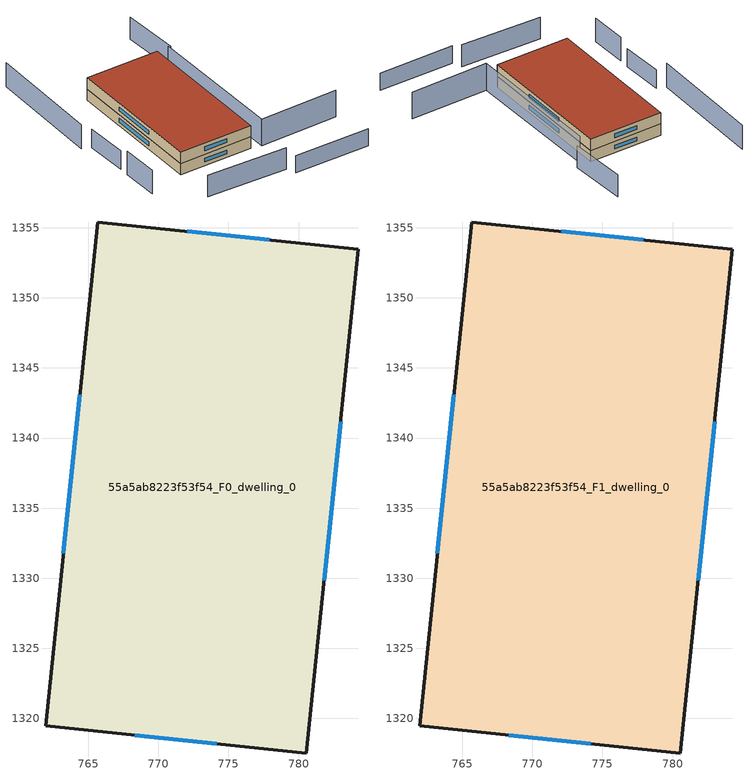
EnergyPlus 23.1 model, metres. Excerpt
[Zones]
55a5ab8223f53f54_F0_dwelling_0
 floor ground (EU_floor_Construction): 784.27,1353.49 780.55,1317.53 761.95,1319.45 765.67,1355.42 z0
 wall outside (EU_wall_Construction): 761.95,1319.45 780.55,1317.53 784.27,1353.49 765.67,1355.42 761.95,1319.45 z0:3
 window (EU_Window_Construction): 768.31,1318.79 774.18,1318.18 / 764.4,1343.11 763.22,1331.77 / 777.91,1354.15 772.04,1354.76 / 781.82,1329.84 783,1341.18 z1.03:1.97
55a5ab8223f53f54_F1_dwelling_0
 floor to 55a5ab8223f53f54_F0_dwelling_0 (EU_floor_Construction): 784.27,1353.49 780.55,1317.53 761.95,1319.45 765.67,1355.42 z3
 wall outside (EU_wall_Construction): 761.95,1319.45 780.55,1317.53 784.27,1353.49 765.67,1355.42 761.95,1319.45 z3:6
 window (EU_Window_Construction): 768.31,1318.79 774.18,1318.18 / 764.4,1343.11 763.22,1331.77 / 777.91,1354.15 772.04,1354.76 / 781.82,1329.84 783,1341.18 z4.03:4.97
 roof outside (EU_roof_Construction): 780.55,1317.53 784.27,1353.49 765.67,1355.42 761.95,1319.45 z6
shading: 781.75,1303.7 800.84,1301.6 z0:4.5; 760.74,1308.93 781.02,1306.13 z0:5.7; 753,1327.11 752.26,1317.79 z0:6.2; 754.22,1340.42 753.48,1329.8 z0:4.8; 802.91,1314.97 783.04,1316.78 / 783.04,1316.78 786.27,1352.19 z0:7; 788.02,1353.24 788.77,1367.93 z0:5.8; 755.65,1371.15 752.13,1341.65 z0:6.3
[Building]
EU S2 Campaign: North Axis=0; Terrain=City; Solar Distribution=FullExterior
[Site:Location]
Cape.Town.Intl.AP: Latitude=-33.965; Longitude=18.602; Time Zone=2; Elevation=46
[SizingPeriod:WeatherFileDays]
AnnualSizingPeriod: Begin Month=1; Begin Day of Month=1; End Month=12; End Day of Month=31; Day of Week for Start Day=Monday; Use Weather File Daylight Saving Period=No; Use Weather File Rain and Snow Indicators=No
[MATERIAL]
EU_InternalMass_Material: Roughness=MediumRough; Thickness=0.1; Conductivity=1; Density=1800; Specific Heat=900; Thermal Absorptance=0.9; Solar Absorptance=0.7; Visible Absorptance=0.7
[MATERIAL:NOMASS] Roughness=MediumRough; Thermal Absorptance=0.9; Solar Absorptance=0.7; Visible Absorptance=0.7
Name | Thermal Resistance
EU_wall_NoMass | 0.493876
EU_roof_NoMass | 0.449382
EU_floor_NoMass | 1.25
[WINDOWMATERIAL:SIMPLEGLAZINGSYSTEM]
EU_Window_SimpleGlazing: UFactor=4.4; Solar Heat Gain Coefficient=0.85; Visible Transmittance=0.85
[CONSTRUCTION]
EU_wall_Construction: EU_wall_NoMass
EU_roof_Construction: EU_roof_NoMass
EU_floor_Construction: EU_floor_NoMass
EU_Window_Construction: EU_Window_SimpleGlazing
EU_InternalMass_Construction: EU_InternalMass_Material
[ZONE] Type=1; Multiplier=1; Ceiling Height=autocalculate; Volume=2028.82; Floor Area=autocalculate; Part of Total Floor Area=Yes
55a5ab8223f53f54_F0_dwelling_0; 55a5ab8223f53f54_F1_dwelling_0
[INTERNALMASS] Construction=EU_InternalMass_Construction; Surface Area=676.272
Name | Zone or ZoneList
55a5ab8223f53f54_F0_dwelling_0_EU_InternalMass | 55a5ab8223f53f54_F0_dwelling_0
55a5ab8223f53f54_F1_dwelling_0_EU_InternalMass | 55a5ab8223f53f54_F1_dwelling_0
[OTHEREQUIPMENT] Fuel Type=Electricity; Design Level Calculation Method=Watts/Area; Power per Zone Floor Area=1; Fraction Latent=0; Fraction Radiant=0; Fraction Lost=0; Carbon Dioxide Generation Rate=0; EndUse Subcategory=EU_Step8_InternalGains
Name | Zone or ZoneList or Space or SpaceList | Schedule
EU_Step8_InternalGain_55a5ab8223f53f54_F0_dwelling_0_f000 | 55a5ab8223f53f54_F0_dwelling_0 | EU_Step8_GainSchedule_55a5ab8223f53f54_F0_dwelling_0_f000
EU_Step8_InternalGain_55a5ab8223f53f54_F1_dwelling_0_f000 | 55a5ab8223f53f54_F1_dwelling_0 | EU_Step8_GainSchedule_55a5ab8223f53f54_F1_dwelling_0_f000
[ZONEVENTILATION:DESIGNFLOWRATE] Schedule=EU_AlwaysOn; Design Flow Rate Calculation Method=AirChanges/Hour; Air Changes per Hour=0.64; Ventilation Type=Natural; Fan Pressure Rise=0; Fan Total Efficiency=1; Constant Term Coefficient=1; Temperature Term Coefficient=0; Velocity Term Coefficient=0; Velocity Squared Term Coefficient=0; Minimum Indoor Temperature=-100; Maximum Indoor Temperature=100; Delta Temperature=-100; Minimum Outdoor Temperature=-100; Maximum Outdoor Temperature=100; Maximum Wind Speed=40
Name | Zone or ZoneList or Space or SpaceList
EU_ConstantAir_55a5ab8223f53f54_F0_dwelling_0 | 55a5ab8223f53f54_F0_dwelling_0
EU_ConstantAir_55a5ab8223f53f54_F1_dwelling_0 | 55a5ab8223f53f54_F1_dwelling_0
[HVACTEMPLATE:THERMOSTAT] Constant Heating Setpoint=20; Constant Cooling Setpoint=50
EU_HeatOnly_55a5ab8223f53f54_F0_dwelling_0; EU_HeatOnly_55a5ab8223f53f54_F1_dwelling_0
[HVACTEMPLATE:ZONE:IDEALLOADSAIRSYSTEM] System Availability Schedule=EU_AlwaysOn; Maximum Heating Supply Air Temperature=50; Minimum Cooling Supply Air Temperature=13; Maximum Heating Supply Air Humidity Ratio=0.0156; Minimum Cooling Supply Air Humidity Ratio=0.0077; Heating Limit=NoLimit; Cooling Limit=NoLimit; Heating Availability Schedule=EU_AlwaysOn; Cooling Availability Schedule=EU_CoolingOff; Dehumidification Control Type=ConstantSensibleHeatRatio; Cooling Sensible Heat Ratio=0.7; Dehumidification Setpoint=60; Humidification Control Type=None; Humidification Setpoint=30; Outdoor Air Method=None; Outdoor Air Flow Rate per Person=0.00944; Outdoor Air Flow Rate per Zone Floor Area=0; Outdoor Air Flow Rate per Zone=0; Demand Controlled Ventilation Type=None; Outdoor Air Economizer Type=NoEconomizer; Heat Recovery Type=None; Sensible Heat Recovery Effectiveness=0.7; Latent Heat Recovery Effectiveness=0.65
Name | Template Thermostat
55a5ab8223f53f54_F0_dwelling_0 | EU_HeatOnly_55a5ab8223f53f54_F0_dwelling_0
55a5ab8223f53f54_F1_dwelling_0 | EU_HeatOnly_55a5ab8223f53f54_F1_dwelling_0
[SIZING:ZONE] Zone Cooling Design Supply Air Temperature Input Method=SupplyAirTemperature; Zone Cooling Design Supply Air Temperature=13; Zone Heating Design Supply Air Temperature Input Method=SupplyAirTemperature; Zone Heating Design Supply Air Temperature=50; Zone Cooling Design Supply Air Humidity Ratio=0.008; Zone Heating Design Supply Air Humidity Ratio=0.008; Cooling Design Air Flow Method=DesignDay; Cooling Design Air Flow Rate=0; Cooling Minimum Air Flow per Zone Floor Area=0.000762; Cooling Minimum Air Flow=0; Cooling Minimum Air Flow Fraction=0.2; Heating Design Air Flow Method=DesignDay; Heating Design Air Flow Rate=0; Heating Maximum Air Flow per Zone Floor Area=0.002032; Heating Maximum Air Flow=0.141576; Heating Maximum Air Flow Fraction=0.3; Account for Dedicated Outdoor Air System=No; Dedicated Outdoor Air System Control Strategy=NeutralSupplyAir; Dedicated Outdoor Air Low Setpoint Temperature for Design=autosize; Dedicated Outdoor Air High Setpoint Temperature for Design=autosize; Zone Load Sizing Method=Sensible Load Only No Latent Load; Zone Latent Cooling Design Supply Air Humidity Ratio Input Method=HumidityRatioDifference; Zone Cooling Design Supply Air Humidity Ratio Difference=0.005; Zone Latent Heating Design Supply Air Humidity Ratio Input Method=HumidityRatioDifference; Zone Humidification Design Supply Air Humidity Ratio Difference=0.005
55a5ab8223f53f54_F0_dwelling_0; 55a5ab8223f53f54_F1_dwelling_0
[SCHEDULE:CONSTANT]
Name | Hourly Value
EU_AlwaysOn | 1
EU_CoolingOff | 0
[SCHEDULE:FILE] Column Number=1; Rows to Skip at Top=0; Number of Hours of Data=8760; Column Separator=Comma; Interpolate to Timestep=No; Minutes per Item=60; Adjust Schedule for Daylight Savings=Yes
Name | File
EU_Step8_GainSchedule_55a5ab8223f53f54_F0_dwelling_0_f000 | ../../schedules/55a5ab8223f53f54/55a5ab8223f53f54_F0_dwelling_0_f000_gain.csv
EU_Step8_GainSchedule_55a5ab8223f53f54_F1_dwelling_0_f000 | ../../schedules/55a5ab8223f53f54/55a5ab8223f53f54_F1_dwelling_0_f000_gain.csv
